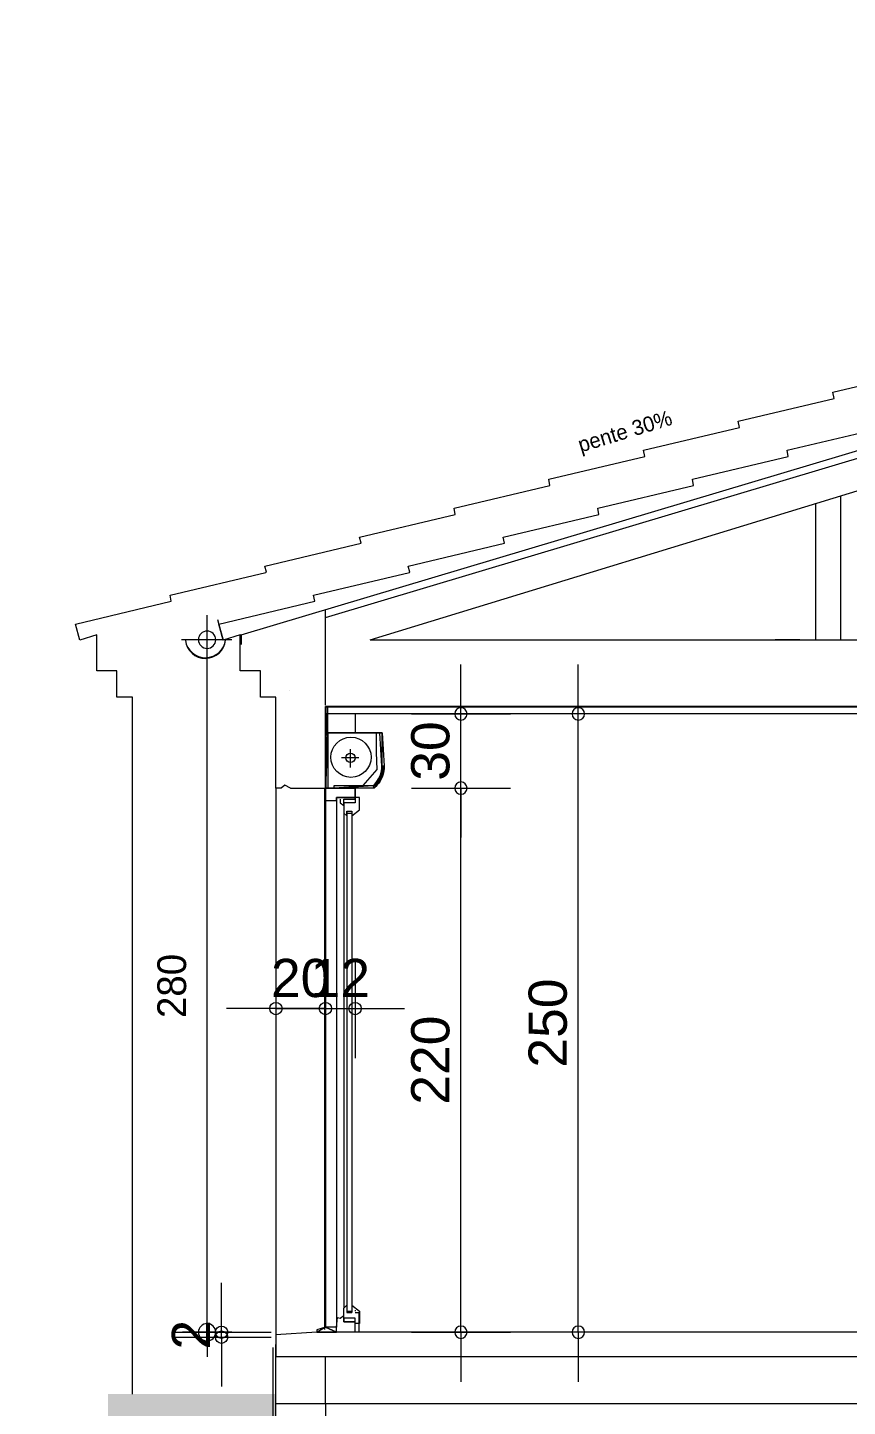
# Model space of a CAD drawing. Header units: metres. Extents: x -36.1 to 26, y -0.1 to 41.9.
# Drawn here: x -25.96 to -22.64, y 27.45 to 33.02 of the extents above; entities that cross this region are included whole.
import ezdxf
from ezdxf.enums import TextEntityAlignment as Align
from ezdxf.lldxf.tags import DXFTag

# ---------------------------------------------------------------- set-up
doc = ezdxf.new("R2010")
doc.units = ezdxf.units.M
doc.header["$MEASUREMENT"] = 0
for name, color, linetype in [('Calque commun', 7, 'Continuous'), ('Calque4', 7, 'Continuous'), ('Cotations', 7, 'Continuous')]:
    doc.layers.add(name, color=color, linetype=linetype)
doc.styles.add('Arial8', font='arial.ttf', dxfattribs={"height": 0.154626})
doc.styles.add('Century Gothic2', font='GOTHIC.TTF', dxfattribs={"height": 0.116363})
doc.styles.add('Century Gothic23', font='GOTHIC.TTF', dxfattribs={"height": 0.061285})
tags = doc.linetypes.add('HIDDEN', pattern=[0.375, 0.25, -0.125]).pattern_tags.tags
tags[6:7] = [DXFTag(74, 4), DXFTag(75, 0), DXFTag(340, '0'), DXFTag(46, 1.0), DXFTag(50, 0.0), DXFTag(44, 0.0), DXFTag(45, 0.0)]
tags[4:5] = [DXFTag(74, 4), DXFTag(75, 0), DXFTag(340, '0'), DXFTag(46, 1.0), DXFTag(50, 0.0), DXFTag(44, 0.0), DXFTag(45, 0.0)]

# ---------------------------------------------------------------- blocks, each defined once
blk = doc.blocks.new('new295')
at = {"layer": 'Cotations', "color": 14, "linetype": 'Continuous', "lineweight": 9}
blk.add_arc((0, 0), 0.5, 0, 359.9994, dxfattribs=at)
blk = doc.blocks.new('new296')
at = {"layer": 'Cotations', "color": 14, "linetype": 'Continuous', "lineweight": 9}
blk.add_arc((0, 0), 0.5, 0, 359.9994, dxfattribs=at)
blk = doc.blocks.new('DimLine16848')
at = {"layer": 'Cotations', "color": 14, "linetype": 'Continuous', "lineweight": 9}
for p, q in [((-24.2053, 29.9484), (-24.2053, 30.1484)), ((-24.4053, 29.9484), (-24.0053, 29.9484)), ((-24.2053, 27.7484), (-24.2053, 29.9484)), ((-24.4053, 27.7484), (-24.0053, 27.7484)), ((-24.2053, 27.7484), (-24.2053, 27.5484))]:
    blk.add_line(p, q, dxfattribs=at)
at = {"layer": 'Cotations', "color": 14, "linetype": 'Continuous', "lineweight": 9, "xscale": 0.05000000074505806, "yscale": 0.05000000074505806, "zscale": 0.05000000074505806}
for name, p, rotation in [('new296', (-24.2053, 29.9484), -90.00000000000001), ('new295', (-24.2053, 27.7484), 90)]:
    blk.add_blockref(name, p, dxfattribs=dict(at, rotation=rotation))
at = {"layer": 'Cotations', "color": 7, "linetype": 'Continuous', "lineweight": 9, "style": 'Arial8'}
blk.add_text('220', height=0.15463, rotation=90, dxfattribs=at).set_placement((-24.2054, 28.8484), align=Align.BOTTOM_CENTER)
blk = doc.blocks.new('new297')
at = {"layer": 'Cotations', "color": 14, "linetype": 'Continuous', "lineweight": 9}
blk.add_arc((0, 0), 0.5, 0, 359.9994, dxfattribs=at)
blk = doc.blocks.new('new298')
at = {"layer": 'Cotations', "color": 14, "linetype": 'Continuous', "lineweight": 9}
blk.add_arc((0, 0), 0.5, 0, 359.9994, dxfattribs=at)
blk = doc.blocks.new('DimLine16854')
at = {"layer": 'Cotations', "color": 14, "linetype": 'Continuous', "lineweight": 9}
for p, q in [((-23.7309, 30.2484), (-23.7309, 30.4484)), ((-23.5309, 30.2484), (-23.9309, 30.2484)), ((-23.7309, 27.7484), (-23.7309, 30.2484)), ((-23.5309, 27.7484), (-23.9309, 27.7484)), ((-23.7309, 27.7484), (-23.7309, 27.5484))]:
    blk.add_line(p, q, dxfattribs=at)
at = {"layer": 'Cotations', "color": 14, "linetype": 'Continuous', "lineweight": 9, "xscale": 0.05000000074505806, "yscale": 0.05000000074505806, "zscale": 0.05000000074505806}
for name, p, rotation in [('new298', (-23.7309, 30.2484), -90.00000000000001), ('new297', (-23.7309, 27.7484), 90)]:
    blk.add_blockref(name, p, dxfattribs=dict(at, rotation=rotation))
at = {"layer": 'Cotations', "color": 7, "linetype": 'Continuous', "lineweight": 9, "style": 'Arial8'}
blk.add_text('250', height=0.15463, rotation=90, dxfattribs=at).set_placement((-23.731, 28.9984), align=Align.BOTTOM_CENTER)
blk = doc.blocks.new('new299')
at = {"layer": 'Cotations', "color": 14, "linetype": 'Continuous', "lineweight": 9}
blk.add_arc((0, 0), 0.5, 0, 359.9994, dxfattribs=at)
blk = doc.blocks.new('new300')
at = {"layer": 'Cotations', "color": 14, "linetype": 'Continuous', "lineweight": 9}
blk.add_arc((0, 0), 0.5, 0, 359.9994, dxfattribs=at)
blk = doc.blocks.new('DimLine16860')
at = {"layer": 'Cotations', "color": 14, "linetype": 'Continuous', "lineweight": 9}
for p, q in [((-24.7529, 29.257), (-24.7529, 28.857)), ((-24.6329, 29.257), (-24.6329, 28.857)), ((-24.7529, 29.057), (-24.9529, 29.057)), ((-24.7529, 29.057), (-24.6329, 29.057)), ((-24.6329, 29.057), (-24.4329, 29.057))]:
    blk.add_line(p, q, dxfattribs=at)
at = {"layer": 'Cotations', "color": 14, "linetype": 'Continuous', "lineweight": 9, "extrusion": (0, 0, -1), "xscale": 0.05000000074505806, "yscale": 0.05000000074505806, "zscale": 0.05000000074505806, "rotation": 180}
blk.add_blockref('new299', (24.7529, 29.057), dxfattribs=at)
at = {"layer": 'Cotations', "color": 14, "linetype": 'Continuous', "lineweight": 9, "extrusion": (0, 0, -1), "xscale": 0.05000000074505806, "yscale": 0.05000000074505806, "zscale": 0.05000000074505806}
blk.add_blockref('new300', (24.6329, 29.057), dxfattribs=at)
at = {"layer": 'Cotations', "color": 7, "linetype": 'Continuous', "lineweight": 9, "style": 'Arial8'}
blk.add_text('12', height=0.15463, dxfattribs=at).set_placement((-24.6929, 29.057), align=Align.BOTTOM_CENTER)
blk = doc.blocks.new('new301')
at = {"layer": 'Cotations', "color": 14, "linetype": 'Continuous', "lineweight": 9}
blk.add_arc((0, 0), 0.5, 0, 359.9994, dxfattribs=at)
blk = doc.blocks.new('new302')
at = {"layer": 'Cotations', "color": 14, "linetype": 'Continuous', "lineweight": 9}
blk.add_arc((0, 0), 0.5, 0, 359.9994, dxfattribs=at)
blk = doc.blocks.new('DimLine16866')
at = {"layer": 'Cotations', "color": 14, "linetype": 'Continuous', "lineweight": 9}
for p, q in [((-24.9529, 29.257), (-24.9529, 28.857)), ((-24.7529, 29.257), (-24.7529, 28.857)), ((-24.9529, 29.057), (-25.1529, 29.057)), ((-24.9529, 29.057), (-24.7529, 29.057)), ((-24.7529, 29.057), (-24.5529, 29.057))]:
    blk.add_line(p, q, dxfattribs=at)
at = {"layer": 'Cotations', "color": 14, "linetype": 'Continuous', "lineweight": 9, "extrusion": (0, 0, -1), "xscale": 0.05000000074505806, "yscale": 0.05000000074505806, "zscale": 0.05000000074505806, "rotation": 180}
blk.add_blockref('new301', (24.9529, 29.057), dxfattribs=at)
at = {"layer": 'Cotations', "color": 14, "linetype": 'Continuous', "lineweight": 9, "extrusion": (0, 0, -1), "xscale": 0.05000000074505806, "yscale": 0.05000000074505806, "zscale": 0.05000000074505806}
blk.add_blockref('new302', (24.7529, 29.057), dxfattribs=at)
at = {"layer": 'Cotations', "color": 7, "linetype": 'Continuous', "lineweight": 9, "style": 'Arial8'}
blk.add_text('20', height=0.15463, dxfattribs=at).set_placement((-24.8529, 29.057), align=Align.BOTTOM_CENTER)
blk = doc.blocks.new('new305')
at = {"layer": 'Cotations', "color": 14, "linetype": 'Continuous', "lineweight": 9}
blk.add_arc((0, 0), 0.5, 0, 359.9994, dxfattribs=at)
blk = doc.blocks.new('new306')
at = {"layer": 'Cotations', "color": 14, "linetype": 'Continuous', "lineweight": 9}
blk.add_arc((0, 0), 0.5, 0, 359.9994, dxfattribs=at)
blk = doc.blocks.new('DimLine16883')
at = {"layer": 'Cotations', "color": 14, "linetype": 'Continuous', "lineweight": 9}
for p, q in [((-24.2053, 30.2484), (-24.2053, 30.4484)), ((-24.4053, 30.2484), (-24.0053, 30.2484)), ((-24.2053, 29.9484), (-24.2053, 30.2484)), ((-24.4053, 29.9484), (-24.0053, 29.9484)), ((-24.2053, 29.9484), (-24.2053, 29.7484))]:
    blk.add_line(p, q, dxfattribs=at)
at = {"layer": 'Cotations', "color": 14, "linetype": 'Continuous', "lineweight": 9, "xscale": 0.05000000074505806, "yscale": 0.05000000074505806, "zscale": 0.05000000074505806}
for name, p, rotation in [('new306', (-24.2053, 30.2484), -90.00000000000001), ('new305', (-24.2053, 29.9484), 90)]:
    blk.add_blockref(name, p, dxfattribs=dict(at, rotation=rotation))
at = {"layer": 'Cotations', "color": 7, "linetype": 'Continuous', "lineweight": 9, "style": 'Arial8'}
blk.add_text('30', height=0.15463, rotation=90, dxfattribs=at).set_placement((-24.2054, 30.0984), align=Align.BOTTOM_CENTER)
blk = doc.blocks.new('new321')
at = {"layer": 'Cotations', "color": 14, "linetype": 'Continuous', "lineweight": 9}
blk.add_arc((0, 0), 0.5, 0, 359.9994, dxfattribs=at)
blk = doc.blocks.new('new322')
at = {"layer": 'Cotations', "color": 14, "linetype": 'Continuous', "lineweight": 9}
blk.add_arc((0, 0), 0.5, 0, 359.9994, dxfattribs=at)
blk = doc.blocks.new('DimLine16968')
at = {"layer": 'Cotations', "color": 14, "linetype": 'Continuous', "lineweight": 9}
for p, q in [((-25.1725, 27.7484), (-25.1725, 27.9484)), ((-25.3725, 27.7484), (-24.9725, 27.7484)), ((-25.3725, 27.7284), (-24.9725, 27.7284)), ((-25.1725, 27.7284), (-25.1725, 27.7484)), ((-25.1725, 27.7284), (-25.1725, 27.5284))]:
    blk.add_line(p, q, dxfattribs=at)
at = {"layer": 'Cotations', "color": 14, "linetype": 'Continuous', "lineweight": 9, "extrusion": (0, 0, -1), "xscale": 0.05000000074505806, "yscale": 0.05000000074505806, "zscale": 0.05000000074505806}
for name, p, rotation in [('new322', (25.1725, 27.7484), -90.00000000000001), ('new321', (25.1725, 27.7284), 90)]:
    blk.add_blockref(name, p, dxfattribs=dict(at, rotation=rotation))
at = {"layer": 'Cotations', "color": 7, "linetype": 'Continuous', "lineweight": 9, "style": 'Arial8'}
blk.add_text('2', height=0.1546, rotation=90, dxfattribs=at).set_placement((-25.1725, 27.7384), align=Align.BOTTOM_CENTER)
blk = doc.blocks.new('new325')
at = {"layer": 'Calque commun', "color": 5, "linetype": 'Continuous', "lineweight": 9}
blk.add_arc((0, 0), 0.5, 0, 359.99941, dxfattribs=at)
blk = doc.blocks.new('new326')
at = {"layer": 'Calque commun', "color": 5, "linetype": 'Continuous', "lineweight": 9}
blk.add_arc((0, 0), 0.5, 0, 359.99941, dxfattribs=at)
blk = doc.blocks.new('DimLine16987')
at = {"layer": 'Calque commun', "color": 5, "linetype": 'Continuous', "lineweight": 9}
for p, q in [((-25.2308, 30.5484), (-25.2308, 30.6484)), ((-25.1308, 30.5484), (-25.3308, 30.5484)), ((-25.2308, 27.7484), (-25.2308, 30.5484)), ((-25.1308, 27.7484), (-25.3308, 27.7484)), ((-25.2308, 27.7484), (-25.2308, 27.6484))]:
    blk.add_line(p, q, dxfattribs=at)
at = {"layer": 'Calque commun', "color": 5, "linetype": 'Continuous', "lineweight": 9, "xscale": 0.07000000029802322, "yscale": 0.07000000029802322, "zscale": 0.07000000029802322, "rotation": 90}
for name, p in [('new326', (-25.2308, 30.5484)), ('new325', (-25.2308, 27.7484))]:
    blk.add_blockref(name, p, dxfattribs=at)
at = {"layer": 'Calque commun', "color": 5, "linetype": 'Continuous', "lineweight": 9, "style": 'Century Gothic2'}
blk.add_text('280', height=0.11636, rotation=90, dxfattribs=at).set_placement((-25.2808, 29.1484), align=Align.BOTTOM_CENTER)

msp = doc.modelspace()

# ---------------------------------------------------------------- hatches: boundary and pattern name
at = {"layer": 'Calque commun', "linetype": 'Continuous', "lineweight": 18}
msp.add_hatch(color=9, dxfattribs=at).paths.add_polyline_path([(-15.1587, 26.5762), (-15.1587, 27.6484), (-18.3529, 27.6484), (-18.3529, 27.0435), (-18.3529, 26.8195), (-18.5529, 26.8195), (-18.5529, 27.0584), (-24.7529, 27.0584), (-24.7529, 26.8195), (-24.9529, 26.8195), (-24.9529, 27.4984), (-25.6318, 27.4984), (-25.6318, 26.5762)])

# ---------------------------------------------------------------- linework, layer by layer
at = {"layer": 'Calque commun', "color": 7, "linetype": 'Continuous', "lineweight": 18}
for p, q in [((-25.0938, 30.5679), (-21.6529, 31.5984)), ((-24.7529, 30.6386), (-21.6529, 31.567)), ((-25.165, 30.5449), (-25.1877, 30.6292)), ((-25.165, 30.5449), (-25.1877, 30.6292)), ((-24.7529, 30.2834), (-24.7529, 30.6386)), ((-25.3206, 30.5484), (-25.334, 30.5484)), ((-25.3188, 30.5469), (-25.3206, 30.5484)), ((-24.8974, 30.3446), (-24.8974, 30.3446)), ((-18.5529, 30.2784), (-24.7529, 30.2784)), ((-24.7529, 30.2484), (-24.7529, 30.2784)), ((-24.9529, 30.2392), (-24.9529, 30.2392)), ((-18.5529, 30.2484), (-24.7529, 30.2484)), ((-24.7529, 30.2484), (-24.7529, 29.9484)), ((-24.7529, 30.2484), (-24.7529, 29.9484)), ((-24.7529, 29.9484), (-24.7529, 30.2484)), ((-24.6329, 30.2484), (-24.6329, 30.1721)), ((-24.9314, 29.9484), (-24.9529, 29.9484)), ((-24.9164, 29.96), (-24.9314, 29.9484)), ((-24.8943, 29.9484), (-24.9164, 29.96)), ((-24.8943, 29.9484), (-24.7529, 29.9484)), ((-24.7563, 29.9484), (-24.6329, 29.9484)), ((-24.7529, 29.9484), (-24.7529, 29.8985)), ((-24.6329, 29.919), (-24.6329, 29.9484)), ((-24.6329, 29.9484), (-24.6329, 29.9104)), ((-24.7529, 29.8985), (-24.708, 29.8985)), ((-24.6329, 29.9104), (-24.708, 29.9104)), ((-24.708, 29.9104), (-24.708, 29.8985)), ((-24.708, 29.8985), (-24.708, 29.9104)), ((-24.708, 29.9104), (-24.6329, 29.9104)), ((-24.7874, 27.7484), (-24.9529, 27.7374)), ((-24.9529, 27.7374), (-24.9529, 27.6484)), ((-24.6329, 27.7484), (-24.7874, 27.7484)), ((-18.5529, 27.7484), (-24.6329, 27.7484)), ((-24.9529, 26.8195), (-24.9529, 27.6984)), ((-24.9529, 26.8195), (-24.9529, 27.6484)), ((-18.3529, 27.6484), (-24.9529, 27.6484)), ((-24.7529, 27.4584), (-24.7529, 27.6484)), ((-24.6529, 27.6484), (-24.6529, 27.6484)), ((-24.6529, 27.6484), (-24.6529, 27.6484)), ((-24.6529, 27.6484), (-24.6529, 27.6484)), ((-24.6529, 27.6484), (-24.6529, 27.6484)), ((-18.5529, 27.4584), (-24.9529, 27.4584)), ((-24.7529, 27.4584), (-24.7529, 26.8195))]:
    msp.add_line(p, q, dxfattribs=at)
at = {"layer": 'Calque commun', "color": 7, "linetype": 'Continuous', "lineweight": 9}
for p, q in [((-24.5726, 30.5484), (-21.6529, 31.4425)), ((-22.6711, 31.1307), (-22.6711, 30.5484)), ((-22.7711, 30.5484), (-22.7711, 31.1001)), ((-24.5726, 30.5484), (-18.7027, 30.5484)), ((-22.8358, 30.5484), (-22.9358, 30.5484)), ((-22.8358, 30.5482), (-22.9358, 30.5482)), ((-25.0968, 30.4225), (-25.0968, 30.4414)), ((-25.0154, 30.3158), (-25.0154, 30.3353)), ((-24.5471, 30.0928), (-24.5471, 30.1721)), ((-24.6174, 30.0709), (-24.6875, 30.0709)), ((-24.6515, 30.0312), (-24.6515, 30.106)), ((-24.5443, 30.0233), (-24.5471, 30.0928)), ((-24.6, 29.9595), (-24.5443, 30.0233)), ((-24.6, 29.9595), (-24.5443, 30.0233)), ((-24.9529, 29.9484), (-24.9529, 27.7165)), ((-24.7563, 29.9484), (-24.6329, 29.9484)), ((-24.7563, 29.9484), (-24.6329, 29.9484)), ((-24.7563, 29.9484), (-24.7563, 27.7594)), ((-24.6329, 29.9484), (-24.7529, 29.9484)), ((-24.6329, 29.9484), (-24.7529, 29.9484)), ((-24.6329, 29.9034), (-24.6329, 29.9484)), ((-24.6329, 29.9034), (-24.6329, 29.9484)), ((-24.7529, 29.8985), (-24.7529, 27.7684)), ((-24.708, 29.8985), (-24.7079, 27.7684)), ((-24.6929, 29.9034), (-24.6929, 29.8884)), ((-24.6929, 29.9034), (-24.6929, 29.8884)), ((-24.6929, 29.8884), (-24.6779, 29.8784)), ((-24.6929, 29.8884), (-24.6779, 29.8784)), ((-24.6779, 29.8884), (-24.6779, 29.9034)), ((-24.6779, 29.9034), (-24.6329, 29.9034)), ((-24.6779, 29.8884), (-24.6779, 29.9034)), ((-24.6779, 29.9034), (-24.6329, 29.9034)), ((-24.6779, 29.8784), (-24.6779, 29.8884)), ((-24.6329, 29.8884), (-24.6779, 29.8884)), ((-24.6779, 29.8884), (-24.6779, 29.8477)), ((-24.6779, 29.8784), (-24.6779, 29.8884)), ((-24.6329, 29.8884), (-24.6779, 29.8884)), ((-24.6779, 29.8884), (-24.6779, 29.8477)), ((-24.6149, 29.9104), (-24.6329, 29.9104)), ((-24.6329, 29.9104), (-24.6329, 29.8884)), ((-24.6149, 29.9104), (-24.6329, 29.9104)), ((-24.6329, 29.9104), (-24.6329, 29.8884)), ((-24.6149, 29.8604), (-24.6149, 29.9104)), ((-24.6149, 29.8604), (-24.6149, 29.9104)), ((-24.6779, 29.8477), (-24.6657, 29.8361)), ((-24.6779, 29.8477), (-24.6657, 29.8361)), ((-24.6779, 29.8477), (-24.6779, 27.8461)), ((-24.6657, 29.8477), (-24.6657, 29.8558)), ((-24.6657, 29.8558), (-24.6457, 29.8558)), ((-24.6657, 29.8477), (-24.6657, 29.8558)), ((-24.6657, 29.8558), (-24.6457, 29.8558)), ((-24.6657, 29.8558), (-24.6657, 27.8281)), ((-24.6657, 29.8361), (-24.6657, 29.8477)), ((-24.6657, 29.8477), (-24.6457, 29.8477)), ((-24.6657, 29.8361), (-24.6657, 29.8477)), ((-24.6657, 29.8477), (-24.6457, 29.8477)), ((-24.6457, 29.8361), (-24.6149, 29.8604)), ((-24.6457, 29.8361), (-24.6149, 29.8604)), ((-24.6457, 29.8558), (-24.6457, 29.8361)), ((-24.6457, 29.8558), (-24.6457, 29.8361)), ((-24.6457, 29.8558), (-24.6457, 27.8281)), ((-24.6779, 27.8461), (-24.6657, 27.8577)), ((-24.6779, 27.8054), (-24.6779, 27.8461)), ((-24.6657, 27.834), (-24.6457, 27.834)), ((-24.6657, 27.8281), (-24.6457, 27.8281)), ((-24.6457, 27.8577), (-24.6149, 27.8334)), ((-24.6329, 27.8373), (-24.6329, 27.8331)), ((-24.6329, 27.8284), (-24.6179, 27.8284)), ((-24.6179, 27.8284), (-24.6179, 27.7484)), ((-24.6149, 27.8334), (-24.6149, 27.7834)), ((-24.7079, 27.7684), (-24.7035, 27.8076)), ((-24.7035, 27.8076), (-24.6929, 27.8054)), ((-24.6929, 27.8054), (-24.6779, 27.8154)), ((-24.6779, 27.7904), (-24.6779, 27.8182)), ((-24.6779, 27.8054), (-24.6779, 27.7904)), ((-24.6329, 27.8054), (-24.6779, 27.8054)), ((-24.6329, 27.7904), (-24.6779, 27.7904)), ((-24.6779, 27.7904), (-24.6329, 27.7904)), ((-24.6329, 27.7504), (-24.6329, 27.8054)), ((-24.6149, 27.7834), (-24.6329, 27.7834))]:
    msp.add_line(p, q, dxfattribs=at)
at = {"layer": 'Calque commun', "color": 5, "linetype": 'ByBlock', "lineweight": -2}
msp.add_line((-24.7529, 30.2784), (-18.5529, 30.2784), dxfattribs=at)
at = {"layer": 'Calque commun', "color": 3, "linetype": 'ByBlock', "lineweight": -2}
for p, q in [((-24.7529, 30.2484), (-24.7529, 29.9484)), ((-24.7454, 30.2724), (-24.7454, 30.161))]:
    msp.add_line(p, q, dxfattribs=at)
at = {"layer": 'Calque commun', "color": 7, "linetype": 'HIDDEN', "lineweight": 18}
msp.add_line((-24.9656, 27.6864), (-24.9656, 26.8195), dxfattribs=at)
at = {"layer": 'Calque commun', "color": 7, "linetype": 'Continuous', "lineweight": 9}
msp.add_arc((-25.2375, 30.5578), 0.082, 188.3865, 353.4056, dxfattribs=at)
at = {"layer": 'Calque commun', "color": 7, "linetype": 'Continuous', "lineweight": 18}
msp.add_arc((-25.2374, 30.5548), 0.0817, 186.2619, 354.4631, dxfattribs=at)
at = {"layer": 'Calque commun', "color": 7, "linetype": 'Continuous', "lineweight": 9, "extrusion": (1.22461e-16, 0, -1)}
for centre, radius in [((24.6496, 30.0732), 0.0813), ((24.6515, 30.0709), 0.0189)]:
    msp.add_arc(centre, radius, 180, 179.9994, dxfattribs=at)
at = {"layer": 'Cotations', "color": 6, "linetype": 'Continuous', "lineweight": 18}
for p, q in [((-22.8873, 31.3146), (-22.5, 31.4068)), ((-23.27, 31.1974), (-22.8827, 31.2896)), ((-22.8827, 31.2896), (-22.8873, 31.3146)), ((-23.6527, 31.0802), (-23.2654, 31.1724)), ((-23.2654, 31.1724), (-23.27, 31.1974)), ((-24.0347, 30.9632), (-23.6481, 31.0553)), ((-23.6481, 31.0553), (-23.6527, 31.0802)), ((-24.0288, 30.9386), (-24.0347, 30.9632)), ((-24.4181, 30.8459), (-24.0288, 30.9386)), ((-24.4115, 30.8214), (-24.4181, 30.8459)), ((-24.8007, 30.7287), (-24.4135, 30.8209)), ((-24.4135, 30.8209), (-24.4115, 30.8214)), ((-24.7962, 30.7037), (-24.8007, 30.7287)), ((-25.1834, 30.6115), (-24.7962, 30.7037)), ((-25.1654, 30.5465), (-25.1834, 30.6115)), ((-25.0968, 30.5679), (-25.1654, 30.5465)), ((-25.0968, 30.4225), (-25.0968, 30.5679)), ((-25.0154, 30.4225), (-25.0968, 30.4225)), ((-25.0154, 30.3158), (-25.0154, 30.4225)), ((-24.9529, 30.3158), (-25.0154, 30.3158)), ((-24.9529, 29.9484), (-24.9529, 30.3158))]:
    msp.add_line(p, q, dxfattribs=at)
at = {"layer": 'Cotations', "color": 7, "linetype": 'Continuous', "lineweight": 18}
for p, q in [((-24.7529, 30.6386), (-24.7529, 30.6674)), ((-25.0938, 30.5692), (-25.0938, 30.5286)), ((-25.0938, 30.5365), (-25.0938, 30.5679))]:
    msp.add_line(p, q, dxfattribs=at)
at = {"layer": 'Cotations', "color": 20, "linetype": 'Continuous', "lineweight": 9}
msp.add_line((-25.0938, 30.5286), (-25.0938, 30.5692), dxfattribs=at)
at = {"layer": 'Cotations', "color": 7, "linetype": 'Continuous', "lineweight": 9}
msp.add_polyline3d([(-25.5329, 27.4984, 0), (-25.5329, 30.3158, 0), (-25.5954, 30.3158, 0), (-25.5954, 30.4225, 0), (-25.6768, 30.4225, 0), (-25.6768, 30.5679, 0), (-25.7454, 30.5465, 0), (-25.7634, 30.6115, 0), (-25.3762, 30.7037, 0), (-25.3808, 30.7287, 0), (-24.9935, 30.8209, 0), (-24.9915, 30.8214, 0), (-24.9981, 30.8459, 0), (-24.6088, 30.9386, 0), (-24.6147, 30.9632, 0), (-24.2281, 31.0553, 0), (-24.2327, 31.0802, 0), (-23.8454, 31.1724, 0), (-23.85, 31.1974, 0), (-23.4627, 31.2896, 0), (-23.4673, 31.3146, 0), (-23.08, 31.4068, 0), (-23.0846, 31.4317, 0), (-22.6973, 31.524, 0), (-22.7019, 31.5489, 0), (-22.3146, 31.6411, 0)], dxfattribs=at)

# ---------------------------------------------------------------- block references
at = {"layer": 'Calque commun', "color": 5, "linetype": 'Continuous', "lineweight": 9}
msp.add_blockref('DimLine16987', (0, 0), dxfattribs=at)
at = {"layer": 'Cotations', "color": 14, "linetype": 'Continuous', "lineweight": 9}
for name in ['DimLine16883', 'DimLine16854', 'DimLine16848', 'DimLine16866', 'DimLine16860', 'DimLine16968']:
    msp.add_blockref(name, (0, 0), dxfattribs=at)

# ---------------------------------------------------------------- texts
at = {"layer": 'Calque4', "color": 7, "linetype": 'ByBlock', "lineweight": -2, "style": 'Century Gothic23'}
msp.add_text('pente 30%', height=0.06128, rotation=16.9275, dxfattribs=at).set_placement((-23.739, 31.3638), align=Align.TOP_LEFT)

# ---------------------------------------------------------------- meshes
at = {"layer": 'Calque commun', "color": 7, "linetype": 'Continuous', "lineweight": 9}
mesh = msp.add_polyface(dxfattribs=at)
corners = [(25.9622, 41.8575), (-34.0378, 41.8575), (-34.0378, -0.1425), (25.9622, -0.1425)]
mesh.append_faces([[corners[k] for k in face] for face in [(0, 1, 2, 3)]], dxfattribs={"color": 7})
mesh = msp.add_polyface(dxfattribs=at)
corners = [(-24.5277, 29.9842), (-24.5379, 29.9862), (-24.534, 29.9941), (-24.5252, 30.0283), (-24.5249, 30.0372), (-24.5153, 30.028), (-24.5207, 30.0011), (-24.5239, 29.9925), (-24.5307, 30.0024), (-24.5431, 29.9614), (-24.5493, 29.9547), (-24.5535, 29.9647), (-24.524, 30.1721), (-24.515, 30.0372), (-24.5164, 30.0189), (-24.5263, 30.0195), (-24.7529, 30.1721), (-24.7429, 30.1721), (-24.5598, 29.9584), (-24.5561, 29.9485), (-24.5322, 29.9762), (-24.5332, 30.1721), (-24.5182, 30.0099), (-24.5282, 30.0109), (-24.5477, 29.9714), (-24.5425, 29.9786), (-24.5374, 29.9686), (-24.7179, 29.9485), (-24.7429, 29.9484), (-24.7529, 29.9484), (-24.7179, 29.9584)]
mesh.append_faces([[corners[k] for k in face] for face in [(0, 2, 7), (3, 14, 15), (22, 15, 14), (9, 24, 26), (5, 4, 13)]], dxfattribs={"vtx0": -1, "vtx1": -1, "color": 7})
mesh.append_faces([[corners[k] for k in face] for face in [(0, 1, 2), (18, 10, 19), (12, 4, 21), (12, 21, 17), (9, 11, 24), (6, 8, 23), (3, 5, 14), (22, 23, 15), (25, 20, 26)]], dxfattribs={"vtx0": -1, "vtx2": -1, "color": 7})
mesh.append_faces([[corners[k] for k in face] for face in [(30, 18, 27)]], dxfattribs={"vtx1": -1, "color": 7})
mesh.append_faces([[corners[k] for k in face] for face in [(3, 4, 5), (6, 7, 8), (9, 10, 11), (12, 13, 4), (16, 12, 17), (0, 20, 1), (22, 6, 23), (24, 25, 26), (19, 27, 18), (18, 11, 10), (25, 1, 20), (29, 16, 17), (2, 8, 7)]], dxfattribs={"vtx1": -1, "vtx2": -1, "color": 7})
mesh.append_faces([[corners[k] for k in face] for face in [(17, 28, 29)]], dxfattribs={"vtx2": -1, "color": 7})
mesh = msp.add_polyface(dxfattribs=at)
corners = [(-24.5431, 29.9614), (-24.5493, 29.9547), (-24.5535, 29.9647), (-24.5374, 29.9686), (-24.5477, 29.9714), (-24.5425, 29.9786), (-24.5598, 29.9584), (-24.5561, 29.9485), (-24.5182, 30.0099), (-24.5263, 30.0195), (-24.5164, 30.0189), (-24.7429, 30.1721), (-24.7429, 29.9484), (-24.7529, 29.9484), (-24.5379, 29.9862), (-24.534, 29.9941), (-24.5277, 29.9842), (-24.5307, 30.0024), (-24.5239, 29.9925), (-24.5249, 30.0372), (-24.524, 30.1721), (-24.515, 30.0372), (-24.5332, 30.1721), (-24.7529, 30.1721), (-24.5282, 30.0109), (-24.5207, 30.0011), (-24.5322, 29.9762), (-24.5252, 30.0283), (-24.5153, 30.028), (-24.7179, 29.9485), (-24.7179, 29.9584)]
mesh.append_faces([[corners[k] for k in face] for face in [(6, 29, 30)]], dxfattribs={"vtx0": -1, "color": 7})
mesh.append_faces([[corners[k] for k in face] for face in [(8, 9, 10), (17, 18, 15), (11, 20, 22), (24, 25, 17), (14, 26, 5), (10, 27, 28), (19, 28, 27)]], dxfattribs={"vtx0": -1, "vtx1": -1, "color": 7})
mesh.append_faces([[corners[k] for k in face] for face in [(3, 4, 5), (6, 1, 7), (19, 20, 21), (17, 25, 18), (14, 16, 26), (24, 8, 25), (10, 9, 27), (19, 21, 28), (6, 7, 29)]], dxfattribs={"vtx0": -1, "vtx2": -1, "color": 7})
mesh.append_faces([[corners[k] for k in face] for face in [(0, 1, 2), (14, 15, 16), (3, 0, 4), (23, 20, 11), (18, 16, 15), (6, 2, 1), (2, 4, 0), (24, 9, 8), (13, 23, 11), (19, 22, 20), (26, 3, 5)]], dxfattribs={"vtx1": -1, "vtx2": -1, "color": 7})
mesh.append_faces([[corners[k] for k in face] for face in [(11, 12, 13)]], dxfattribs={"vtx2": -1, "color": 7})
at = {"layer": 'Calque commun', "color": 7, "linetype": 'Continuous', "lineweight": 18}
mesh = msp.add_polyface(dxfattribs=at)
corners = [(-24.7079, 27.7484), (-24.7529, 27.7684), (-24.7875, 27.7484), (-24.7875, 27.7584), (-24.7079, 27.7684)]
mesh.append_faces([[corners[k] for k in face] for face in [(0, 1, 2)]], dxfattribs={"vtx0": -1, "vtx1": -1, "color": 7})
mesh.append_faces([[corners[k] for k in face] for face in [(1, 3, 2), (0, 4, 1)]], dxfattribs={"vtx2": -1, "color": 7})

doc.saveas('drawing.dxf')
